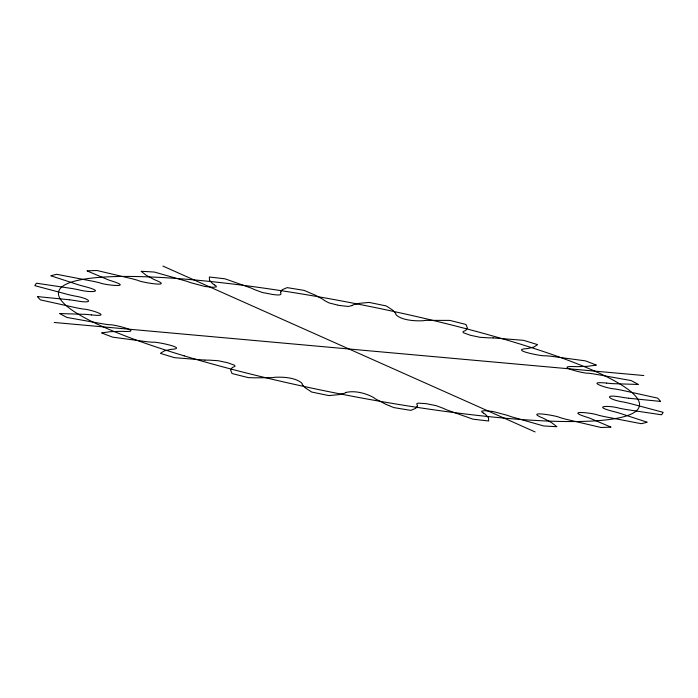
<?xml version="1.0" encoding="UTF-8"?>
<svg xmlns="http://www.w3.org/2000/svg" width="698" height="698" viewBox="0 0 698 698"><rect width="100%" height="100%" fill="white"/><g stroke="black" fill="none" stroke-linecap="round" stroke-linejoin="round"><path stroke-width="1.05" d="M352.115 305.576L348.232 306.448L340.101 305.541M345.859 392.459C354.872 390.33 365.7 393.149 373.779 397.624A52.027 8.044 11.1 0 0 375.489 398.933L385.706 404.194M493.12 337.902L523.456 340.327A320.591 49.602 11.1 0 1 537.608 344.638L533.83 347.046L527.897 348.503A52.027 8.044 11.1 0 1 524.8 348.791C511.346 350.413 543.428 356.582 545.312 355.762A52.027 8.044 11.1 0 1 550.574 356.198L585.317 360.84A320.591 49.602 11.1 0 1 596.397 365.098L587.69 366.302L577.796 366.659A52.027 8.044 11.1 0 1 573.381 366.546C554.038 366.022 584.819 373.858 588.283 373.186A52.027 8.044 11.1 0 1 594.268 374.006L631.071 380.55A320.591 49.602 11.1 0 1 638.321 384.467L612.102 383.621A52.027 8.044 11.1 0 1 606.658 383.097M204.88 360.098L174.544 357.673A320.591 49.602 11.1 0 1 160.392 353.363L164.17 350.954L170.103 349.497A52.027 8.044 11.1 0 1 173.2 349.209C186.802 347.805 154.607 341.305 152.688 342.238A52.027 8.044 11.1 0 1 147.426 341.802L112.683 337.16A320.591 49.602 11.1 0 1 101.603 332.902L110.31 331.698L120.204 331.341A52.027 8.044 11.1 0 1 124.619 331.454C143.989 332.1 113.093 324.055 109.717 324.814A52.027 8.044 11.1 0 1 103.732 323.994L66.929 317.45A320.591 49.602 11.1 0 1 59.679 313.533L85.898 314.379A52.027 8.044 11.1 0 1 91.342 314.903M253.915 377.836L272.141 377.635A52.027 8.044 11.1 0 0 274.933 377.26C283.754 376.85 296.022 377.644 302.19 383.429A52.027 8.044 11.1 0 0 302.26 384.493L305.157 387.756L311.648 392.023A320.591 49.602 11.1 0 0 328.898 395.574L338.696 394.667L344.638 393.218A52.027 8.044 11.1 0 0 345.876 392.459M253.269 377.81L252.292 377.775M251.629 377.749L248.287 377.601A320.591 49.602 11.1 0 1 232.033 373.526L230.637 370.071L232.198 367.628A52.027 8.044 11.1 0 1 233.751 366.939L235.095 366.197L234.476 365.211L227.661 362.742L218.012 360.7L209.034 360.124A52.027 8.044 11.1 0 1 204.872 360.089M54.182 322.467L643.818 375.533M91.351 314.903C114.385 317.354 89.963 309.118 83.053 309.04A52.027 8.044 11.1 0 1 76.745 307.897L40.397 299.887A320.591 49.602 11.1 0 1 37.465 296.589L69.521 299.782M606.649 383.097C583.702 380.75 607.906 388.821 614.947 388.961A52.027 8.044 11.1 0 1 621.255 390.103L657.603 398.113A320.591 49.602 11.1 0 1 660.535 401.411L628.479 398.218M272.866 294.477C274.855 294.669 281.992 296.065 280.997 293.3A52.027 8.044 11.1 0 1 280.579 292.209M272.429 294.425L262.247 292.462L254.308 289.522A52.027 8.044 11.1 0 0 251.079 288.038L225.088 278.851A320.591 49.602 11.1 0 0 209.356 277.01L209.522 280.23L212.428 283.501A52.027 8.044 11.1 0 0 214.469 284.854M339.647 305.462L338.041 305.166M337.588 305.078L328.933 302.88L324.221 300.376A52.027 8.044 11.1 0 0 322.511 299.067L315.322 295.193L304.188 290.42A320.591 49.602 11.1 0 0 287.122 287.628L282.132 289.766L280.561 292.2M389.746 405.931L393.812 407.58A320.591 49.602 11.1 0 0 410.878 410.372L415.781 408.295L417.439 405.87M389.231 405.713L386.195 404.412M162.904 266.069L535.096 431.931M483.426 413.094L481.786 411.907L481.681 411.122L484.979 410.686L493.102 411.532L507.149 415.275A52.027 8.044 11.1 0 0 511.678 416.846L543.576 425.937A320.591 49.602 11.1 0 0 556.891 426.705L551.577 422.613L544.396 418.739A52.027 8.044 11.1 0 0 540.88 417.221C525.577 410.407 557.903 415.903 559.831 417.552A52.027 8.044 11.1 0 0 565.354 419.105L600.969 427.481A320.591 49.602 11.1 0 0 610.968 427.124L589.906 418.224A52.027 8.044 11.1 0 0 585.151 416.645C564.473 409.787 593.693 413.015 598.142 415.162A52.027 8.044 11.1 0 0 604.276 416.584L641.2 423.677A320.591 49.602 11.1 0 0 647.194 422.22L619.004 412.998A52.027 8.044 11.1 0 0 613.324 411.462C590.674 405.756 609.729 405.259 619.484 408.26A52.027 8.044 11.1 0 0 625.809 409.464L661.521 414.786A320.591 49.602 11.1 0 0 663.1 412.317L629.692 403.4A52.027 8.044 11.1 0 0 623.489 402.013C608.717 399.841 601.763 393.498 622.38 397.328A52.027 8.044 11.1 0 0 628.47 398.218M214.478 284.854L216.214 286.093L216.319 286.878L213.021 287.314L204.898 286.468L190.851 282.725A52.027 8.044 11.1 0 0 186.322 281.154L154.424 272.063A320.591 49.602 11.1 0 0 141.109 271.295L146.423 275.387L153.604 279.261A52.027 8.044 11.1 0 0 157.12 280.779C172.537 287.567 140.185 282.14 138.169 280.448A52.027 8.044 11.1 0 0 132.646 278.895L97.031 270.519A320.591 49.602 11.1 0 0 87.032 270.876L108.094 279.776A52.027 8.044 11.1 0 0 112.849 281.355C133.606 288.073 104.412 285.081 99.858 282.838A52.027 8.044 11.1 0 0 93.724 281.416L56.8 274.323A320.591 49.602 11.1 0 0 50.806 275.78L78.996 285.002A52.027 8.044 11.1 0 0 84.676 286.538C107.571 292.436 88.306 292.637 78.516 289.74A52.027 8.044 11.1 0 0 72.191 288.536L36.479 283.214A320.591 49.602 11.1 0 0 34.9 285.683L68.308 294.6A52.027 8.044 11.1 0 0 74.512 295.987C89.309 298.186 96.298 304.459 75.62 300.672A52.027 8.044 11.1 0 0 69.53 299.782M417.421 405.791A52.027 8.044 11.1 0 0 417.02 404.7L416.837 403.645L418.32 403.121L426.234 403.671L436.154 405.651L443.692 408.478A52.027 8.044 11.1 0 0 446.921 409.962L472.912 419.149A320.591 49.602 11.1 0 0 488.644 420.99L488.513 417.849L485.572 414.499A52.027 8.044 11.1 0 0 483.531 413.146M493.128 337.911A52.027 8.044 11.1 0 0 488.949 337.867L479.988 337.3L470.339 335.258L463.524 332.789L462.896 331.838L464.231 331.053A52.027 8.044 11.1 0 0 465.793 330.372L467.363 327.929L465.967 324.474A320.591 49.602 11.1 0 0 449.713 320.399L425.859 320.365A52.027 8.044 11.1 0 0 423.067 320.74C414.516 321.185 401.254 320.234 395.818 314.545A52.027 8.044 11.1 0 0 395.74 313.507L392.843 310.244L386.352 305.977A320.591 49.602 11.1 0 0 369.102 302.426L359.304 303.333L353.363 304.782A52.027 8.044 11.1 0 0 352.124 305.541M184.202 355.875A295.935 45.78 11.1 0 0 638.609 408.112A295.935 45.78 11.1 0 0 224.18 283.004A295.935 45.78 11.1 0 0 184.202 355.875"/></g></svg>
